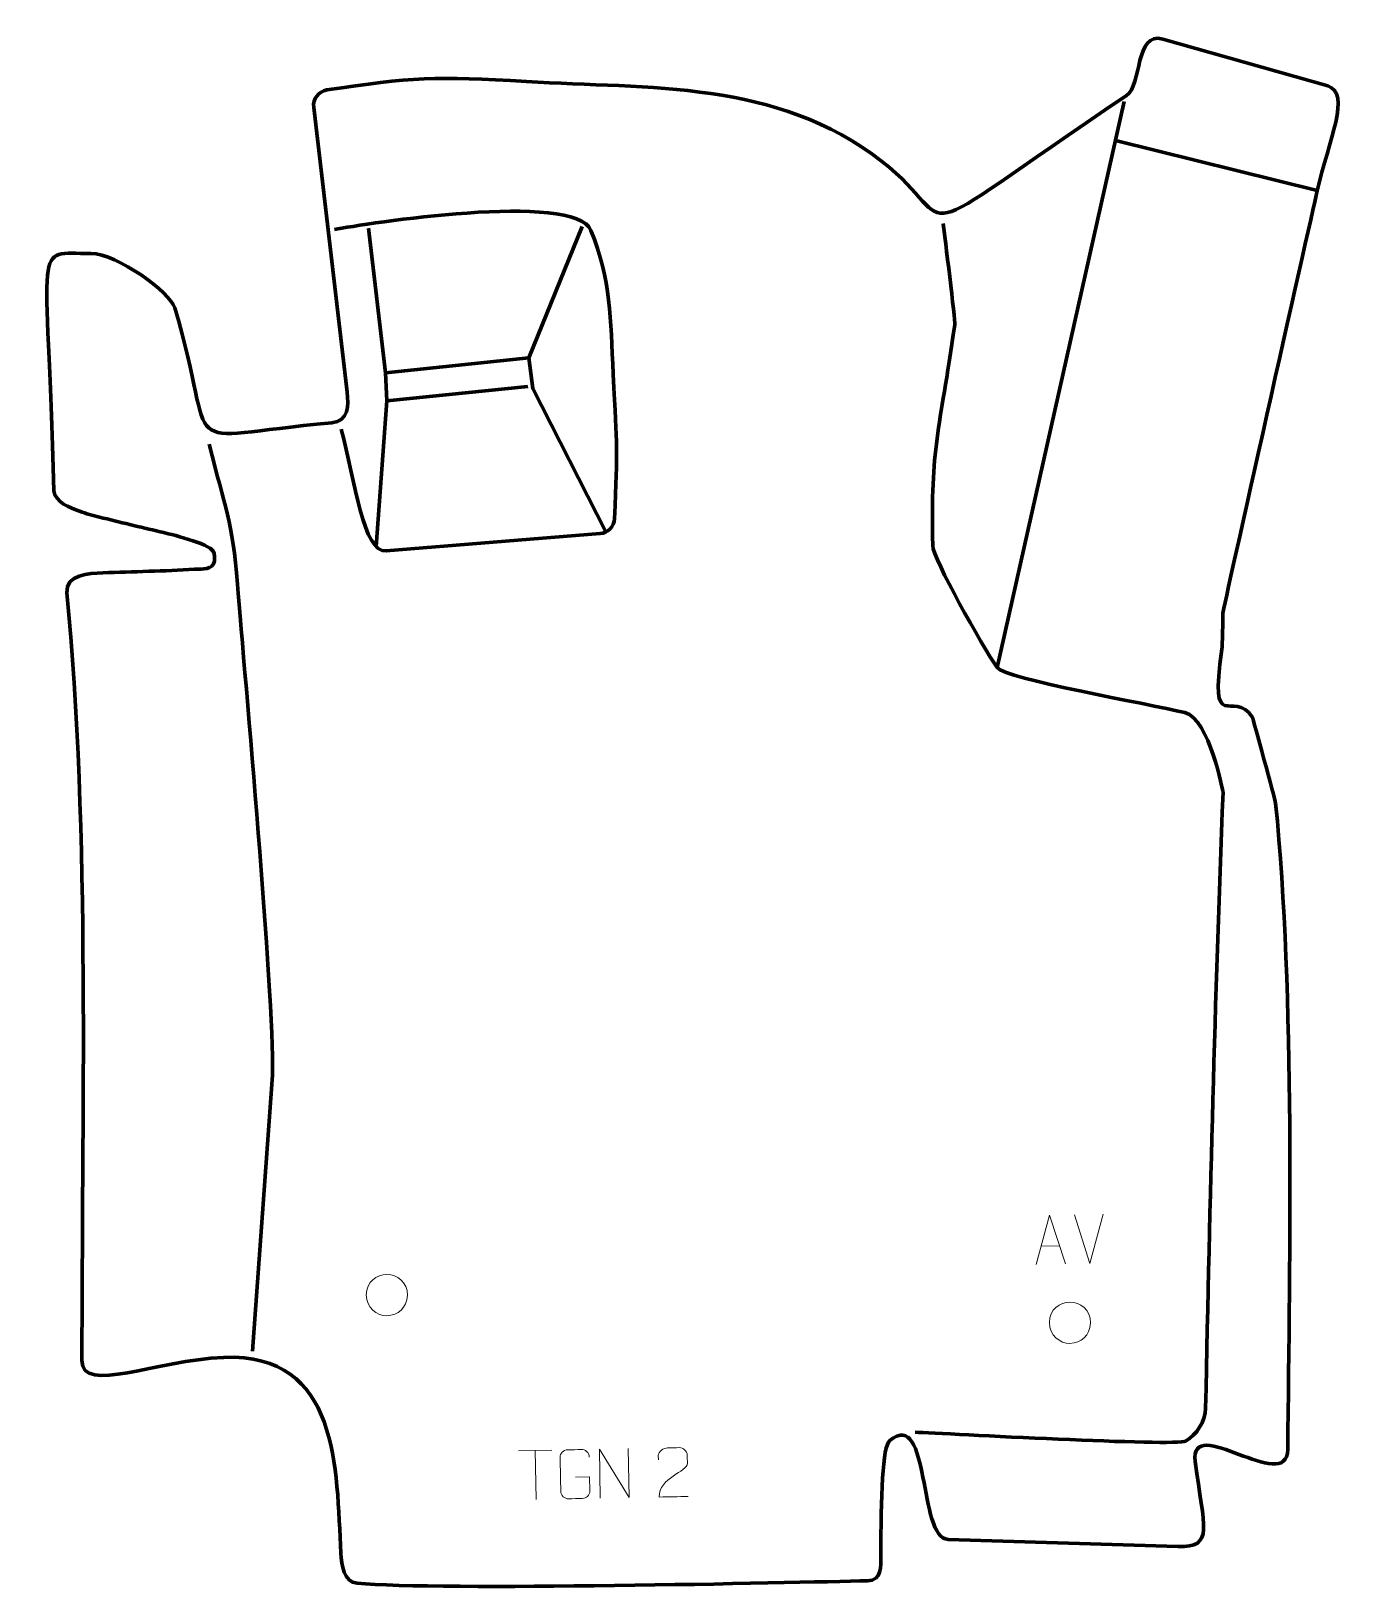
# Model space of a CAD drawing. Header units: millimetres. Extents: x -343 to 330, y -365 to 430.
import ezdxf

# ---------------------------------------------------------------- set-up
doc = ezdxf.new("R2010")
doc.units = ezdxf.units.MM
doc.header["$MEASUREMENT"] = 0
doc.layers.add('layer 1', color=7, linetype='Continuous')
doc.layers.add('layer 2', color=7, linetype='Continuous')

msp = doc.modelspace()

# ---------------------------------------------------------------- linework, layer by layer
at = {"layer": 'layer 1', "color": 242, "lineweight": 158}
msp.add_open_spline([(89.9435, -347.3993), (89.9386, -317.2873), (90.7688, -291.4612), (94.5431, -288.4414), (94.5431, -288.4414), (115.407, -271.7489), (108.7894, -338.4541), (124.2127, -338.925), (124.2127, -338.925), (124.2127, -338.925), (241.2808, -342.4995), (241.2808, -342.4995), (241.2808, -342.4995), (260.1929, -343.0766), (254.38, -333.1002), (250.1173, -299.2262), (250.1173, -299.2262), (246.9478, -274.0401), (296.9971, -316.6688), (297.2566, -293.1048), (297.2566, -293.1048), (298.3565, -193.2132), (300.9164, -60.7973), (291.0975, 36.3086), (291.0975, 36.3086), (290.9255, 38.0101), (279.3277, 80.0045), (279.3068, 80.0365), (279.3068, 80.0365), (269.3752, 95.2445), (257.084, 69.5591), (263.744, 114.8329), (263.744, 114.8329), (263.9002, 115.8949), (264.222, 130.8003), (264.2844, 133.169), (264.2844, 133.169), (264.3435, 135.4115), (307.8764, 328.5681), (312.3215, 348.386), (312.3215, 348.386), (318.0948, 374.1247), (329.924, 398.3609), (317.6269, 401.8529), (317.6269, 401.8529), (317.6269, 401.8529), (233.5762, 425.7211), (233.5762, 425.7211), (233.5762, 425.7211), (219.3888, 429.7499), (223.0368, 402.2156), (215.1087, 396.897), (215.1087, 396.897), (94.7416, 316.1474), (133.7951, 329.7753), (90.346, 363.5014), (90.346, 363.5014), (36.7588, 405.0968), (-27.9934, 400.3054), (-90.6413, 404.0675), (-90.6413, 404.0675), (-136.202, 406.8036), (-150.1615, 406.2767), (-192.3118, 399.7811), (-192.3118, 399.7811), (-196.5664, 399.1254), (-199.5402, 395.2183), (-199.039, 390.9429), (-199.039, 390.9429), (-199.039, 390.9429), (-182.0118, 245.6994), (-182.0118, 245.6994), (-182.0118, 245.6994), (-181.2298, 239.0339), (-181.167, 230.9383), (-189.8319, 230.1527), (-189.8319, 230.1527), (-273.6229, 222.5557), (-246.3986, 211.2835), (-269.8525, 288.8438), (-269.8525, 288.8438), (-272.1444, 296.4229), (-298.8657, 316.4673), (-312.631, 316.4545), (-312.631, 316.4545), (-342.9711, 316.4262), (-334.7606, 326.6657), (-331.3816, 195.5778), (-331.3816, 195.5778), (-330.9154, 189.7297), (-323.0353, 186.7479), (-318.342, 185.0865), (-318.342, 185.0865), (-314.9625, 183.9148), (-311.6415, 182.9417), (-308.1676, 182.095), (-308.1676, 182.095), (-297.9234, 179.598), (-287.5449, 177.004), (-277.265, 174.6385), (-277.265, 174.6385), (-272.437, 173.5276), (-252.5256, 168.7653), (-250.2446, 164.682), (-250.2446, 164.682), (-249.5088, 163.3649), (-249.4938, 160.6479), (-249.609, 159.6885), (-249.609, 159.6885), (-250.1568, 155.1267), (-255.8959, 155.7142), (-259.7484, 155.4944), (-259.7484, 155.4944), (-274.9376, 154.6277), (-291.1882, 154.2498), (-306.5403, 153.6934), (-306.5403, 153.6934), (-313.2895, 153.4488), (-325.5101, 152.8796), (-324.8793, 143.5454), (-324.8793, 143.5454), (-312.7272, 25.0917), (-317.2605, -128.9845), (-317.0981, -247.8112), (-317.0981, -247.8112), (-317.0744, -265.0999), (-279.2, -247.5281), (-244.8941, -246.1546), (-244.8941, -246.1546), (-185.8586, -243.7909), (-187.4303, -303.0265), (-185.1967, -345.9115), (-185.1967, -345.9115), (-184.877, -352.0494), (-183.8315, -360.5914), (-176.811, -361.2587), (-176.811, -361.2587), (-136.2947, -365.1097), (45.4706, -360.9107), (83.1806, -359.9871), (83.1806, -359.9871), (90.5173, -359.8075), (89.9443, -352.607), (89.9435, -347.3993)], degree=3, knots=[0, 0, 0, 0, 0.02702703, 0.02702703, 0.02702703, 0.02702703, 0.05405405, 0.05405405, 0.05405405, 0.05405405, 0.08108108, 0.08108108, 0.08108108, 0.08108108, 0.10810811, 0.10810811, 0.10810811, 0.10810811, 0.13513514, 0.13513514, 0.13513514, 0.13513514, 0.16216216, 0.16216216, 0.16216216, 0.16216216, 0.18918919, 0.18918919, 0.18918919, 0.18918919, 0.21621622, 0.21621622, 0.21621622, 0.21621622, 0.24324324, 0.24324324, 0.24324324, 0.24324324, 0.27027027, 0.27027027, 0.27027027, 0.27027027, 0.2972973, 0.2972973, 0.2972973, 0.2972973, 0.32432432, 0.32432432, 0.32432432, 0.32432432, 0.35135135, 0.35135135, 0.35135135, 0.35135135, 0.37837838, 0.37837838, 0.37837838, 0.37837838, 0.40540541, 0.40540541, 0.40540541, 0.40540541, 0.43243243, 0.43243243, 0.43243243, 0.43243243, 0.45945946, 0.45945946, 0.45945946, 0.45945946, 0.48648649, 0.48648649, 0.48648649, 0.48648649, 0.51351351, 0.51351351, 0.51351351, 0.51351351, 0.54054054, 0.54054054, 0.54054054, 0.54054054, 0.56756757, 0.56756757, 0.56756757, 0.56756757, 0.59459459, 0.59459459, 0.59459459, 0.59459459, 0.62162162, 0.62162162, 0.62162162, 0.62162162, 0.64864865, 0.64864865, 0.64864865, 0.64864865, 0.67567568, 0.67567568, 0.67567568, 0.67567568, 0.7027027, 0.7027027, 0.7027027, 0.7027027, 0.72972973, 0.72972973, 0.72972973, 0.72972973, 0.75675676, 0.75675676, 0.75675676, 0.75675676, 0.78378378, 0.78378378, 0.78378378, 0.78378378, 0.81081081, 0.81081081, 0.81081081, 0.81081081, 0.83783784, 0.83783784, 0.83783784, 0.83783784, 0.86486486, 0.86486486, 0.86486486, 0.86486486, 0.89189189, 0.89189189, 0.89189189, 0.89189189, 0.91891892, 0.91891892, 0.91891892, 0.91891892, 0.94594595, 0.94594595, 0.94594595, 0.94594595, 1, 1, 1, 1], dxfattribs=at)
at = {"layer": 'layer 1', "color": 250, "lineweight": 9}
for points in [[(-172.2161, -214.2892), (-172.1454, -207.6488), (-166.8714, -203.8028), (-161.7161, -203.8998), (-161.7161, -203.8998), (-156.5608, -203.8028), (-151.2868, -207.8662), (-151.2161, -214.5066), (-151.2161, -214.5066), (-151.5863, -220.8359), (-156.0282, -224.8666), (-161.7161, -224.896), (-161.7161, -224.896), (-166.8714, -224.993), (-172.1454, -220.9296), (-172.2161, -214.2892)], [(175.8319, -228.3908), (175.9026, -221.7504), (181.1766, -217.9044), (186.3319, -218.0014), (186.3319, -218.0014), (191.4872, -217.9044), (196.7612, -221.9678), (196.8319, -228.6082), (196.8319, -228.6082), (196.4617, -234.9375), (192.0198, -238.9682), (186.3319, -238.9976), (186.3319, -238.9976), (181.1766, -239.0946), (175.9026, -235.0312), (175.8319, -228.3908)]]:
    msp.add_open_spline(points, degree=3, knots=[0, 0, 0, 0, 0.2, 0.2, 0.2, 0.2, 0.4, 0.4, 0.4, 0.4, 0.6, 0.6, 0.6, 0.6, 1, 1, 1, 1], dxfattribs=at)
at = {"layer": 'layer 2', "color": 142, "lineweight": 158}
for points in [[(149.2495, 105.4702), (149.2495, 105.4702), (213.8785, 393.9122), (213.8785, 393.9122)], [(209.4387, 374.0978), (209.4387, 374.0978), (312.3417, 348.4761), (312.3417, 348.4761)], [(-162.4334, 255.6822), (-162.4334, 255.6822), (-89.327, 263.2176), (-89.327, 263.2176)], [(-161.7354, 241.2995), (-161.7354, 241.2995), (-89.8946, 248.5991), (-89.8946, 248.5991)]]:
    msp.add_open_spline(points, degree=3, dxfattribs=at)
for points, knots in [([(-188.3841, 328.6492), (-174.0779, 331.568), (-65.9553, 348.3751), (-57.7927, 328.2216), (-57.7927, 328.2216), (-47.4849, 302.7722), (-47.8069, 283.7122), (-46.4011, 254.999), (-46.4011, 254.999), (-44.4421, 214.9905), (-43.9807, 219.611), (-45.8007, 181.3045), (-45.8007, 181.3045), (-45.9927, 177.2634), (-49.1113, 174.0381), (-53.1437, 173.7104), (-53.1437, 173.7104), (-53.1437, 173.7104), (-162.0298, 164.8623), (-162.0298, 164.8623), (-162.0298, 164.8623), (-173.8668, 163.9003), (-178.0815, 200.3636), (-184.9594, 226.8838)], [0, 0, 0, 0, 0.14285714, 0.14285714, 0.14285714, 0.14285714, 0.28571429, 0.28571429, 0.28571429, 0.28571429, 0.42857143, 0.42857143, 0.42857143, 0.42857143, 0.57142857, 0.57142857, 0.57142857, 0.57142857, 0.71428571, 0.71428571, 0.71428571, 0.71428571, 1, 1, 1, 1]), ([(-167.1273, 167.0394), (-167.1273, 167.0394), (-161.7354, 241.2995), (-161.7354, 241.2995), (-161.7354, 241.2995), (-161.7354, 241.2995), (-162.4334, 255.6822), (-162.4334, 255.6822), (-162.4334, 255.6822), (-162.4334, 255.6822), (-171.039, 329.4031), (-171.039, 329.4031)], [0, 0, 0, 0, 0.25, 0.25, 0.25, 0.25, 0.5, 0.5, 0.5, 0.5, 1, 1, 1, 1]), ([(-62.2376, 330.2103), (-62.2376, 330.2103), (-89.327, 263.2176), (-89.327, 263.2176), (-89.327, 263.2176), (-89.327, 263.2176), (-87.3349, 247.5894), (-87.3349, 247.5894), (-87.3349, 247.5894), (-87.3349, 247.5894), (-50.1383, 174.5577), (-50.1383, 174.5577)], [0, 0, 0, 0, 0.25, 0.25, 0.25, 0.25, 0.5, 0.5, 0.5, 0.5, 1, 1, 1, 1]), ([(107.4277, -284.3063), (122.7972, -284.9472), (240.5354, -291.5045), (245.2323, -288.8375), (245.2323, -288.8375), (250.816, -285.6668), (255.3037, -278.7601), (255.4433, -272.0109), (255.4433, -272.0109), (257.7042, -162.709), (260.0692, -66.9331), (264.3433, 41.8387), (264.3433, 41.8387), (264.344, 41.8567), (257.3208, 79.4514), (244.8714, 82.4665), (244.8714, 82.4665), (225.6988, 87.1099), (153.3571, 99.5998), (149.2495, 105.4702), (149.2495, 105.4702), (141.3092, 116.8182), (116.4955, 161.0268), (116.3705, 167.5764), (116.3705, 167.5764), (115.3921, 218.8136), (119.5703, 224.1987), (127.6019, 280.0822), (127.6019, 280.0822), (127.9461, 282.4775), (122.4405, 325.6331), (121.7026, 331.8173)], [0, 0, 0, 0, 0.11111111, 0.11111111, 0.11111111, 0.11111111, 0.22222222, 0.22222222, 0.22222222, 0.22222222, 0.33333333, 0.33333333, 0.33333333, 0.33333333, 0.44444444, 0.44444444, 0.44444444, 0.44444444, 0.55555556, 0.55555556, 0.55555556, 0.55555556, 0.66666667, 0.66666667, 0.66666667, 0.66666667, 0.77777778, 0.77777778, 0.77777778, 0.77777778, 1, 1, 1, 1]), ([(-252.3477, 219.2453), (-243.9948, 186.3027), (-240.4625, 180.3085), (-237.8609, 147.9655), (-237.8609, 147.9655), (-233.9478, 99.3181), (-219.491, -58.0541), (-219.9554, -102.3519), (-219.9554, -102.3519), (-219.9554, -102.3519), (-230.1855, -242.9078), (-230.1855, -242.9078)], [0, 0, 0, 0, 0.25, 0.25, 0.25, 0.25, 0.5, 0.5, 0.5, 0.5, 1, 1, 1, 1])]:
    msp.add_open_spline(points, degree=3, knots=knots, dxfattribs=at)
at = {"layer": 'layer 2', "color": 250, "lineweight": 9}
for points, knots in [([(169.0413, -198.806), (169.0413, -198.806), (175.9346, -173.7164), (175.9346, -173.7164), (175.9346, -173.7164), (175.9346, -173.7164), (183.9795, -198.5208), (183.9795, -198.5208)], [0, 0, 0, 0, 0.33333333, 0.33333333, 0.33333333, 0.33333333, 1, 1, 1, 1]), ([(-65.6046, -307.1456), (-65.6046, -307.1456), (-58.4378, -307.0088), (-58.4378, -307.0088), (-58.4378, -307.0088), (-58.4378, -307.0088), (-58.3009, -314.1756), (-58.3009, -314.1756), (-58.3009, -314.1756), (-58.3962, -316.5012), (-60.0449, -318.0125), (-62.1921, -318.0643), (-62.1921, -318.0643), (-64.5235, -318.1085), (-66.8551, -318.153), (-69.1861, -318.1979), (-69.1861, -318.1979), (-71.1087, -318.34), (-73.1165, -316.4935), (-73.1438, -314.4764), (-73.1438, -314.4764), (-73.2535, -308.7073), (-73.3637, -302.9387), (-73.4742, -297.1704), (-73.4742, -297.1704), (-73.5109, -295.0326), (-71.7972, -293.2804), (-69.645, -293.2527), (-69.645, -293.2527), (-67.3198, -293.2083), (-64.9941, -293.1639), (-62.6684, -293.1195), (-62.6684, -293.1195), (-60.7227, -293.0469), (-58.7032, -294.5001), (-58.6301, -296.9369)], [0, 0, 0, 0, 0.1, 0.1, 0.1, 0.1, 0.2, 0.2, 0.2, 0.2, 0.3, 0.3, 0.3, 0.3, 0.4, 0.4, 0.4, 0.4, 0.5, 0.5, 0.5, 0.5, 0.6, 0.6, 0.6, 0.6, 0.7, 0.7, 0.7, 0.7, 0.8, 0.8, 0.8, 0.8, 1, 1, 1, 1]), ([(-52.9794, -317.8922), (-52.9794, -317.8922), (-53.4558, -292.9433), (-53.4558, -292.9433), (-53.4558, -292.9433), (-53.4558, -292.9433), (-38.3273, -317.6125), (-38.3273, -317.6125), (-38.3273, -317.6125), (-38.3273, -317.6125), (-38.8037, -292.6635), (-38.8037, -292.6635)], [0, 0, 0, 0, 0.25, 0.25, 0.25, 0.25, 0.5, 0.5, 0.5, 0.5, 1, 1, 1, 1]), ([(-8.2886, -317.0493), (-13.2021, -317.1428), (-18.1156, -317.2366), (-23.0287, -317.3307), (-23.0287, -317.3307), (-23.2183, -307.4003), (-8.6205, -304.4798), (-8.6109, -300.1686), (-8.6109, -300.1686), (-8.6384, -298.7447), (-8.6655, -297.3213), (-8.6924, -295.8982), (-8.6924, -295.8982), (-8.749, -293.8218), (-10.9042, -292.1379), (-12.5753, -292.1525), (-12.5753, -292.1525), (-14.6482, -292.1925), (-16.7207, -292.232), (-18.7926, -292.2712), (-18.7926, -292.2712), (-20.6148, -292.2895), (-23.4048, -294.1352), (-23.4316, -296.2297), (-23.4316, -296.2297), (-23.4316, -296.2297), (-23.3924, -298.2841), (-23.3924, -298.2841)], [0, 0, 0, 0, 0.125, 0.125, 0.125, 0.125, 0.25, 0.25, 0.25, 0.25, 0.375, 0.375, 0.375, 0.375, 0.5, 0.5, 0.5, 0.5, 0.625, 0.625, 0.625, 0.625, 0.75, 0.75, 0.75, 0.75, 1, 1, 1, 1])]:
    msp.add_open_spline(points, degree=3, knots=knots, dxfattribs=at)
for points in [[(196.3959, -198.291), (196.3959, -198.291), (188.5991, -173.4817), (188.5991, -173.4817)], [(203.2401, -173.2022), (203.2401, -173.2022), (196.396, -198.291), (196.396, -198.291)], [(171.5868, -189.5063), (171.5868, -189.5063), (181.0808, -189.3251), (181.0808, -189.3251)], [(-94.614, -293.7527), (-94.614, -293.7527), (-77.6299, -293.4284), (-77.6299, -293.4284)], [(-85.6459, -318.516), (-85.6459, -318.516), (-86.1222, -293.567), (-86.1222, -293.567)]]:
    msp.add_open_spline(points, degree=3, dxfattribs=at)

doc.saveas('drawing.dxf')
